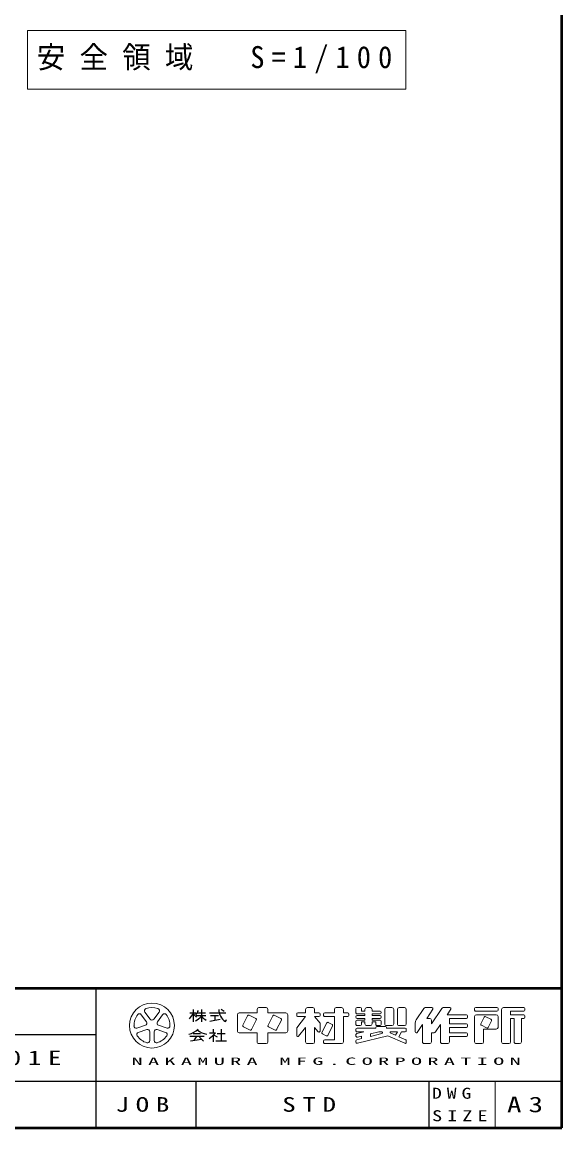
# Model space of a CAD drawing. Units: millimetres on the paper. Extents: x 475 to 840, y 104 to 380.
# Drawn here: x 758.9 to 840, y 123 to 289 of the extents above; entities that cross this region are included whole.
import ezdxf

# ---------------------------------------------------------------- set-up
doc = ezdxf.new("R2010")
doc.units = ezdxf.units.MM
doc.layers.add('LY_1', color=7, linetype='Continuous', lineweight=13)
doc.styles.add('ＭＳ ゴシック', font='')
doc.styles.get('ＭＳ ゴシック').set_extended_font_data('MS Gothic')

msp = doc.modelspace()

# ---------------------------------------------------------------- linework, layer by layer
at = {"layer": 'LY_1', "lineweight": 50}
for p, q in [((840, 123), (840, 380)), ((475, 144), (840, 144)), ((475, 123), (840, 123))]:
    msp.add_line(p, q, dxfattribs=at)
at = {"layer": 'LY_1'}
for p, q in [((759.739, 287.755), (759.739, 278.955)), ((816.539, 287.755), (759.739, 287.755)), ((816.539, 278.955), (816.539, 287.755)), ((759.739, 278.955), (816.539, 278.955)), ((777.61, 138.917), (776.825, 139.997)), ((777.371, 140.393), (778.156, 139.313)), ((778.702, 139.313), (779.487, 140.393)), ((780.033, 139.997), (779.248, 138.917)), ((791.254, 139.983), (791.254, 137.553)), ((791.524, 140.253), (794.224, 140.253)), ((792.802, 139.838), (792.082, 138.4)), ((794.025, 139.408), (793.019, 139.911)), ((794.224, 140.793), (794.224, 140.253)), ((794.494, 141.063), (795.574, 141.063)), ((795.844, 140.793), (795.844, 140.253)), ((795.844, 140.253), (798.544, 140.253)), ((796.582, 139.838), (795.862, 138.4)), ((797.805, 139.408), (796.799, 139.911)), ((798.814, 139.983), (798.814, 137.553)), ((800.164, 140.091), (800.164, 139.875)), ((801.514, 139.713), (800.164, 138.026)), ((800.326, 140.253), (801.514, 140.253)), ((800.326, 139.713), (801.514, 139.713)), ((801.514, 140.793), (801.514, 140.253)), ((801.784, 141.063), (802.594, 141.063)), ((802.864, 140.793), (802.864, 140.253)), ((802.864, 140.253), (803.512, 140.253)), ((802.864, 139.713), (803.512, 139.713)), ((802.864, 139.713), (803.674, 138.701)), ((803.674, 140.091), (803.674, 139.875)), ((804.214, 140.091), (804.214, 139.875)), ((804.376, 140.253), (805.834, 140.253)), ((804.376, 139.713), (805.834, 139.713)), ((805.834, 140.793), (805.834, 140.253)), ((805.834, 139.713), (805.834, 136.203)), ((806.104, 141.063), (806.914, 141.063)), ((807.184, 140.793), (807.184, 140.253)), ((807.184, 140.253), (807.832, 140.253)), ((807.184, 139.713), (807.832, 139.713)), ((807.184, 139.713), (807.184, 135.933)), ((807.994, 140.091), (807.994, 139.875)), ((809.074, 140.901), (809.074, 140.28)), ((809.074, 139.686), (809.074, 139.605)), ((809.236, 141.063), (809.722, 141.063)), ((809.236, 140.118), (810.424, 140.118)), ((809.236, 139.848), (810.424, 139.848)), ((809.884, 140.901), (809.884, 140.523)), ((809.884, 140.523), (810.424, 140.523)), ((810.424, 140.793), (810.424, 140.523)), ((810.424, 140.118), (810.424, 139.848)), ((811.234, 141.063), (810.694, 141.063)), ((811.504, 140.793), (811.504, 140.523)), ((811.504, 140.523), (812.692, 140.523)), ((811.504, 140.118), (811.504, 139.848)), ((811.504, 140.118), (812.692, 140.118)), ((811.504, 139.848), (812.692, 139.848)), ((812.854, 140.361), (812.854, 140.28)), ((812.854, 139.686), (812.854, 139.605)), ((813.394, 140.793), (813.394, 138.633)), ((813.664, 141.063), (814.474, 141.063)), ((814.744, 140.793), (814.744, 138.633)), ((815.284, 140.793), (815.284, 138.633)), ((815.554, 141.063), (816.364, 141.063)), ((816.634, 140.793), (816.634, 138.633)), ((818.12, 139.242), (819.254, 140.943)), ((819.479, 141.063), (820.471, 141.063)), ((819.694, 139.443), (820.606, 140.811)), ((820.414, 138.633), (821.954, 140.943)), ((822.179, 141.063), (823.171, 141.063)), ((822.754, 139.983), (823.306, 140.811)), ((822.754, 139.983), (825.652, 139.983)), ((825.814, 139.821), (825.814, 139.605)), ((826.894, 140.901), (826.894, 140.685)), ((826.894, 139.713), (826.894, 135.933)), ((827.056, 141.063), (830.242, 141.063)), ((827.056, 140.523), (830.242, 140.523)), ((827.164, 139.983), (830.134, 139.983)), ((828.334, 139.622), (827.83, 138.616)), ((828.551, 139.695), (829.341, 139.3)), ((830.404, 140.901), (830.404, 140.685)), ((830.404, 139.713), (830.404, 138.093)), ((830.944, 140.793), (830.944, 135.933)), ((831.214, 141.063), (834.292, 141.063)), ((832.294, 140.523), (834.292, 140.523)), ((832.294, 140.523), (832.294, 139.983)), ((832.294, 139.983), (834.292, 139.983)), ((834.454, 140.901), (834.454, 140.685)), ((834.454, 139.821), (834.454, 139.605)), ((776.172, 137.985), (777.441, 138.397)), ((779.417, 138.397), (780.687, 137.985)), ((792.155, 138.183), (793.161, 137.68)), ((793.378, 137.752), (794.098, 139.19)), ((795.935, 138.183), (796.941, 137.68)), ((797.158, 137.752), (797.878, 139.19)), ((800.164, 138.026), (800.164, 136.868)), ((801.514, 138.093), (800.453, 136.766)), ((801.514, 138.093), (801.514, 135.933)), ((802.864, 138.093), (802.864, 135.933)), ((802.864, 138.093), (803.386, 137.441)), ((803.674, 138.701), (803.674, 137.543)), ((804.682, 138.758), (803.962, 137.32)), ((805.546, 138.326), (804.826, 136.888)), ((804.899, 138.831), (805.473, 138.544)), ((809.074, 139.011), (809.074, 138.525)), ((809.074, 137.796), (809.074, 137.58)), ((809.236, 139.443), (810.424, 139.443)), ((809.236, 139.173), (810.424, 139.173)), ((809.236, 138.363), (809.722, 138.363)), ((809.236, 137.958), (812.044, 137.958)), ((809.884, 138.903), (809.884, 138.525)), ((809.884, 138.903), (810.424, 138.903)), ((810.424, 139.443), (810.424, 139.173)), ((810.424, 138.903), (810.424, 138.633)), ((810.694, 138.363), (811.234, 138.363)), ((811.504, 139.443), (811.504, 139.173)), ((811.504, 139.443), (812.692, 139.443)), ((811.504, 139.173), (812.692, 139.173)), ((811.504, 138.903), (812.044, 138.903)), ((811.504, 138.903), (811.504, 138.633)), ((812.044, 138.903), (812.044, 138.525)), ((812.044, 138.066), (812.044, 137.958)), ((812.206, 138.363), (812.692, 138.363)), ((812.206, 138.228), (813.502, 138.228)), ((812.854, 139.011), (812.854, 138.525)), ((813.664, 138.363), (814.474, 138.363)), ((813.664, 138.066), (813.664, 137.958)), ((813.664, 137.958), (816.472, 137.958)), ((815.554, 138.363), (816.364, 138.363)), ((816.634, 137.796), (816.634, 137.58)), ((817.984, 138.793), (817.984, 137.413)), ((818.281, 137.323), (819.064, 138.498)), ((819.064, 138.498), (819.064, 135.933)), ((819.694, 139.443), (820.144, 139.443)), ((820.414, 139.173), (820.414, 138.633)), ((821.034, 137.404), (821.764, 138.498)), ((821.764, 138.498), (821.764, 135.933)), ((823.114, 139.443), (823.114, 138.633)), ((823.114, 139.443), (825.652, 139.443)), ((823.114, 138.633), (825.652, 138.633)), ((823.114, 138.093), (825.652, 138.093)), ((823.114, 138.093), (823.114, 137.283)), ((825.814, 138.471), (825.814, 138.255)), ((827.903, 138.399), (828.693, 138.004)), ((828.244, 137.823), (830.134, 137.823)), ((828.244, 137.823), (828.244, 135.933)), ((829.414, 139.082), (828.91, 138.076)), ((832.294, 139.443), (832.294, 135.933)), ((832.294, 139.443), (832.834, 139.443)), ((832.834, 139.443), (832.834, 135.933)), ((833.914, 139.443), (833.914, 135.933)), ((833.914, 139.443), (834.292, 139.443)), ((777.65, 137.755), (776.38, 137.343)), ((778.092, 136.099), (778.092, 137.434)), ((778.767, 137.434), (778.767, 136.099)), ((780.478, 137.343), (779.208, 137.755)), ((791.524, 137.283), (794.224, 137.283)), ((794.224, 137.283), (794.224, 135.933)), ((795.844, 137.283), (795.844, 135.933)), ((795.844, 137.283), (798.544, 137.283)), ((804.035, 137.103), (804.609, 136.816)), ((804.376, 136.203), (805.834, 136.203)), ((809.074, 136.995), (809.074, 136.773)), ((810.26, 137.418), (809.197, 137.152)), ((809.884, 136.406), (809.197, 136.234)), ((809.236, 137.418), (810.26, 137.418)), ((813.85, 136.841), (809.275, 135.697)), ((809.884, 136.768), (809.275, 136.615)), ((809.884, 136.768), (809.884, 136.406)), ((812.487, 137.418), (811.234, 137.105)), ((812.977, 137.179), (811.234, 136.743)), ((811.234, 137.105), (811.234, 136.743)), ((812.487, 137.418), (812.947, 137.418)), ((813.85, 136.841), (816.406, 135.705)), ((814.229, 137.263), (815.032, 136.906)), ((814.262, 137.418), (815.288, 137.418)), ((815.032, 136.906), (815.288, 137.418)), ((815.526, 136.687), (815.892, 137.418)), ((815.526, 136.687), (816.538, 136.237)), ((815.892, 137.418), (816.472, 137.418)), ((820.414, 137.283), (820.414, 135.933)), ((820.414, 137.283), (820.81, 137.283)), ((823.114, 137.283), (825.652, 137.283)), ((823.114, 136.743), (825.652, 136.743)), ((823.114, 136.743), (823.114, 135.933)), ((825.814, 137.121), (825.814, 136.905)), ((794.494, 135.663), (795.574, 135.663)), ((801.784, 135.663), (802.594, 135.663)), ((804.214, 136.041), (804.214, 135.825)), ((804.376, 135.663), (806.914, 135.663)), ((809.074, 136.077), (809.074, 135.854)), ((816.634, 136.089), (816.634, 135.853)), ((819.334, 135.663), (820.144, 135.663)), ((822.034, 135.663), (822.844, 135.663)), ((827.164, 135.663), (827.974, 135.663)), ((831.214, 135.663), (832.024, 135.663)), ((833.104, 135.663), (833.644, 135.663)), ((830, 130), (830, 123))]:
    msp.add_line(p, q, dxfattribs=at)
at = {"layer": 'LY_1', "lineweight": 25}
for p, q in [((770, 144), (770, 123)), ((784.099, 140.253), (785.044, 140.253)), ((784.639, 140.793), (784.639, 138.903)), ((785.085, 139.848), (786.529, 139.848)), ((785.231, 140.253), (786.475, 140.253)), ((785.854, 140.793), (785.854, 138.903)), ((787.069, 140.253), (789.499, 140.253)), ((787.204, 139.848), (788.419, 139.848)), ((787.879, 139.848), (787.879, 139.173)), ((789.281, 140.467), (788.84, 140.761)), ((787.111, 139.02), (788.647, 139.327)), ((787.609, 137.823), (787.609, 137.283)), ((788.824, 137.823), (788.824, 136.068)), ((657.5, 137), (770, 137)), ((784.099, 136.784), (786.259, 136.784)), ((784.235, 136.067), (785.887, 136.304)), ((784.639, 137.148), (785.719, 137.148)), ((785.101, 136.784), (784.711, 136.136)), ((785.584, 136.607), (786.19, 136.001)), ((787.069, 137.283), (787.949, 137.283)), ((787.609, 136.91), (787.609, 135.933)), ((787.66, 136.96), (788.204, 136.646)), ((788.217, 137.148), (789.432, 137.148)), ((788.014, 136.068), (789.634, 136.068)), ((602.5, 130), (840, 130)), ((785, 130), (785, 123)), ((820, 130), (820, 123))]:
    msp.add_line(p, q, dxfattribs=at)
at = {"layer": 'LY_1'}
msp.add_circle((778.429, 138.363), 3.375, dxfattribs=at)
for centre, radius, start, end in [((778.429, 138.363), 2.7, 142.60154, 181.39846), ((776.552, 139.798), 0.338, 35.99999, 142.60154), ((777.644, 140.592), 0.338, 109.39847, 215.99997), ((778.429, 138.363), 2.7, 70.60155, 109.39847), ((779.214, 140.592), 0.338, 324, 70.60155), ((780.306, 139.798), 0.338, 37.39846, 143.99995), ((778.429, 138.363), 2.7, 358.60155, 37.39847), ((791.524, 139.983), 0.27, 89.99998, 179.99996), ((792.946, 139.766), 0.162, 63.43492, 153.43499), ((794.494, 140.793), 0.27, 89.99998, 179.99996), ((795.574, 140.793), 0.27, 0, 89.99998), ((796.726, 139.766), 0.162, 63.43492, 153.43499), ((798.544, 139.983), 0.27, 0, 89.99998), ((800.326, 140.091), 0.162, 89.99998, 179.99996), ((800.326, 139.875), 0.162, 179.99998, 270.00002), ((801.784, 140.793), 0.27, 89.99998, 179.99996), ((802.594, 140.793), 0.27, 0, 89.99998), ((803.512, 140.091), 0.162, 0, 89.99998), ((803.512, 139.875), 0.162, 270.00002, 0), ((804.376, 140.091), 0.162, 89.99998, 179.99996), ((804.376, 139.875), 0.162, 179.99998, 270.00002), ((806.104, 140.793), 0.27, 89.99998, 179.99996), ((806.914, 140.793), 0.27, 0, 89.99998), ((807.832, 140.091), 0.162, 0, 89.99998), ((807.832, 139.875), 0.162, 270.00002, 0), ((809.236, 140.901), 0.162, 89.99998, 179.99996), ((809.236, 140.28), 0.162, 179.99998, 270.00002), ((809.236, 139.686), 0.162, 89.99998, 179.99996), ((809.236, 139.605), 0.162, 179.99998, 270.00002), ((809.722, 140.901), 0.162, 0, 89.99998), ((810.694, 140.793), 0.27, 89.99998, 179.99996), ((811.234, 140.793), 0.27, 0, 89.99998), ((812.692, 140.361), 0.162, 0, 89.99998), ((812.692, 140.28), 0.162, 270.00002, 0), ((812.692, 139.686), 0.162, 0, 89.99998), ((812.692, 139.605), 0.162, 270.00002, 0), ((813.664, 140.793), 0.27, 89.99998, 179.99996), ((814.474, 140.793), 0.27, 0, 89.99998), ((815.554, 140.793), 0.27, 89.99998, 179.99996), ((816.364, 140.793), 0.27, 0, 89.99998), ((819.479, 140.793), 0.27, 89.99998, 146.30984), ((820.471, 140.901), 0.162, 326.31015, 89.99998), ((822.179, 140.793), 0.27, 89.99998, 146.3098), ((823.171, 140.901), 0.162, 326.31003, 89.99998), ((825.652, 139.821), 0.162, 0, 89.99998), ((825.652, 139.605), 0.162, 270.00002, 0), ((827.056, 140.901), 0.162, 89.99998, 179.99996), ((827.056, 140.685), 0.162, 179.99998, 270.00002), ((827.164, 139.713), 0.27, 89.99998, 179.99996), ((828.478, 139.55), 0.162, 63.43447, 153.43474), ((830.134, 139.713), 0.27, 0, 89.99998), ((830.242, 140.901), 0.162, 0, 89.99998), ((830.242, 140.685), 0.162, 270.00002, 0), ((831.214, 140.793), 0.27, 89.99998, 179.99996), ((834.292, 140.901), 0.162, 0, 89.99998), ((834.292, 140.685), 0.162, 270.00002, 0), ((834.292, 139.821), 0.162, 0, 89.99998), ((834.292, 139.605), 0.162, 270.00002, 0), ((776.067, 138.306), 0.338, 181.39848, 287.99997), ((777.337, 138.718), 0.338, 287.99998, 35.99999), ((778.429, 139.512), 0.338, 215.99998, 324), ((779.521, 138.718), 0.338, 143.99996, 251.99999), ((780.791, 138.306), 0.338, 252.00001, 358.60156), ((792.227, 138.328), 0.162, 153.43495, 243.43485), ((793.953, 139.263), 0.162, 333.4349, 63.43487), ((796.007, 138.328), 0.162, 153.43495, 243.43485), ((797.733, 139.263), 0.162, 333.4349, 63.43487), ((804.826, 138.686), 0.162, 63.43487, 153.43498), ((805.401, 138.399), 0.162, 333.43492, 63.43493), ((809.236, 139.011), 0.162, 89.99998, 179.99996), ((809.236, 138.525), 0.162, 179.99998, 270.00002), ((809.236, 137.796), 0.162, 89.99998, 179.99996), ((809.722, 138.525), 0.162, 270.00002, 0), ((810.694, 138.633), 0.27, 179.99998, 270.00002), ((811.234, 138.633), 0.27, 270.00002, 0), ((812.206, 138.525), 0.162, 179.99998, 270.00002), ((812.206, 138.066), 0.162, 89.99998, 179.99996), ((812.692, 139.011), 0.162, 0, 89.99998), ((812.692, 138.525), 0.162, 270.00002, 0), ((813.664, 138.633), 0.27, 179.99998, 270.00002), ((813.502, 138.066), 0.162, 0, 89.99998), ((814.474, 138.633), 0.27, 270.00002, 0), ((815.554, 138.633), 0.27, 179.99998, 270.00002), ((816.364, 138.633), 0.27, 270.00002, 0), ((816.472, 137.796), 0.162, 0, 89.99998), ((818.794, 138.793), 0.81, 146.30999, 179.99996), ((820.144, 139.173), 0.27, 0, 89.99998), ((825.652, 138.471), 0.162, 0, 89.99998), ((825.652, 138.255), 0.162, 270.00002, 0), ((827.975, 138.544), 0.162, 153.43517, 243.43529), ((828.766, 138.149), 0.162, 243.43534, 333.43491), ((829.269, 139.155), 0.162, 333.43484, 63.43447), ((830.134, 138.093), 0.27, 270.00002, 0), ((776.484, 137.022), 0.338, 107.99999, 214.60154), ((778.429, 138.363), 2.7, 214.60156, 253.39848), ((777.754, 137.434), 0.338, 359.99997, 107.99999), ((779.104, 137.434), 0.338, 71.99997, 179.99999), ((778.429, 138.363), 2.7, 286.60155, 325.39847), ((780.374, 137.022), 0.338, 325.39847, 71.99996), ((791.524, 137.553), 0.27, 179.99998, 270.00002), ((793.234, 137.825), 0.162, 243.43498, 333.43496), ((797.014, 137.825), 0.162, 243.43498, 333.43496), ((798.544, 137.553), 0.27, 270.00002, 0), ((800.326, 136.868), 0.162, 179.99998, 321.34037), ((803.512, 137.543), 0.162, 218.65962, 0), ((804.107, 137.248), 0.162, 153.43487, 243.4348), ((804.376, 136.041), 0.162, 89.99998, 179.99996), ((804.682, 136.961), 0.162, 243.43487, 333.43498), ((809.236, 137.58), 0.162, 179.99998, 270.00002), ((809.236, 136.995), 0.162, 104.03614, 179.99996), ((809.236, 136.773), 0.162, 179.99998, 284.03612), ((809.236, 136.077), 0.162, 104.03614, 179.99996), ((812.947, 137.297), 0.121, 284.0365, 89.99998), ((814.262, 137.337), 0.081, 89.99998, 246.03817), ((816.472, 137.58), 0.162, 270.00002, 0), ((816.472, 136.089), 0.162, 0, 66.03701), ((818.146, 137.413), 0.162, 179.99998, 326.30997), ((820.81, 137.553), 0.27, 270.00002, 326.31002), ((825.652, 137.121), 0.162, 0, 89.99998), ((825.652, 136.905), 0.162, 270.00002, 0), ((777.754, 136.099), 0.338, 253.39847, 359.99997), ((779.104, 136.099), 0.338, 179.99999, 286.60154), ((794.494, 135.933), 0.27, 179.99998, 270.00002), ((795.574, 135.933), 0.27, 270.00002, 0), ((801.784, 135.933), 0.27, 179.99998, 270.00002), ((802.594, 135.933), 0.27, 270.00002, 0), ((804.376, 135.825), 0.162, 179.99998, 270.00002), ((806.914, 135.933), 0.27, 270.00002, 0), ((809.236, 135.854), 0.162, 179.99998, 284.03612), ((816.472, 135.853), 0.162, 246.03699, 0), ((819.334, 135.933), 0.27, 179.99998, 270.00002), ((820.144, 135.933), 0.27, 270.00002, 0), ((822.034, 135.933), 0.27, 179.99998, 270.00002), ((822.844, 135.933), 0.27, 270.00002, 0), ((827.164, 135.933), 0.27, 179.99998, 270.00002), ((827.974, 135.933), 0.27, 270.00002, 0), ((831.214, 135.933), 0.27, 179.99998, 270.00002), ((832.024, 135.933), 0.27, 270.00002, 0), ((833.104, 135.933), 0.27, 179.99998, 270.00002), ((833.644, 135.933), 0.27, 270.00002, 0)]:
    msp.add_arc(centre, radius, start, end, dxfattribs=at)
at = {"layer": 'LY_1', "lineweight": 25}
for centre, radius, start, end in [((782.534, 141.084), 2.285, 311.36185, 337.13638), ((786.617, 141.427), 2.345, 212.50346, 230.00631), ((783.626, 141.818), 3.034, 295.86917, 317.23867), ((783.998, 141.047), 1.467, 313.72108, 343.54317), ((788.082, 141.818), 3.034, 222.76131, 240.10806), ((790.437, 140.694), 1.953, 177.09472, 240.51891), ((783.102, 140.257), 3.32, 285.11261, 313.40619), ((788.46, 139.805), 1.299, 321.42112, 334.8249), ((787.23, 140.194), 3.192, 231.17281, 259.75506), ((784.34, 140.226), 4.657, 304.87257, 320.80411)]:
    msp.add_arc(centre, radius, start, end, dxfattribs=at)

# ---------------------------------------------------------------- texts
at = {"layer": 'LY_1', "style": 'ＭＳ ゴシック'}
for s, insert, char_height, attachment_point in [('\\T1.5;\\W0.95;安全領域\u3000S=1/100', (761.139, 283.355), 3.299, 4), ('\\T1.5;\\W1.35;FITK05F-301E', (729.5, 133.5), 2.199, 4), ('\\T1.5;\\W2.2;NAKAMURA\\~MFG.CORPORATION', (805, 133), 1.1, 5), ('\\T1.52;\\W1.3;DWG', (820.5, 128.188), 1.65, 4), ('\\T1.5;\\W1.35;JOB', (777.5, 126.5), 2.199, 5), ('\\T1.5;\\W1.35;STD', (798, 126.5), 2.199, 4), ('\\T1.5;\\W1.35;A3', (835, 126.5), 2.346, 5), ('\\T1.5;\\W1.35;SIZE', (820.5, 124.812), 1.65, 4)]:
    msp.add_mtext(s, dxfattribs=dict(at, insert=insert, char_height=char_height, attachment_point=attachment_point))

doc.saveas('drawing.dxf')
